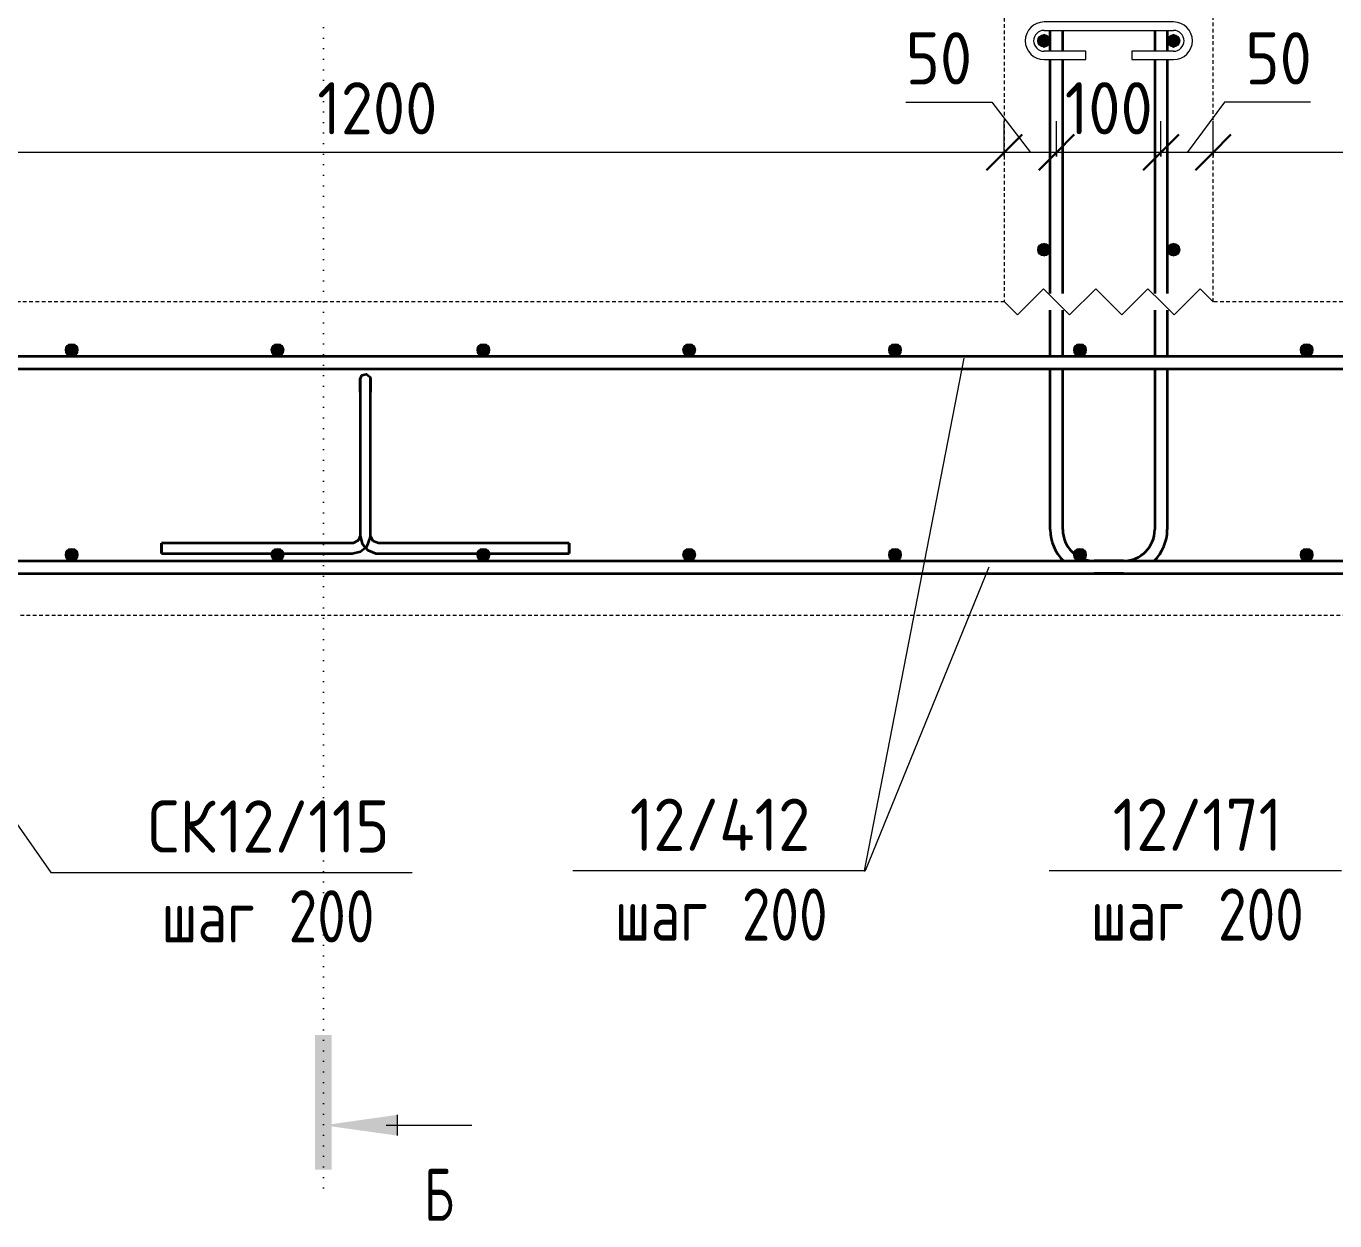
# Model space of a CAD drawing. Header units: millimetres. Extents: x -35194 to -15704, y -2621 to 78616.
# Drawn here: x -25877 to -24624, y -2580 to -1436 of the extents above; entities that cross this region are included whole.
import ezdxf

# ---------------------------------------------------------------- set-up
doc = ezdxf.new("R2010")
doc.units = ezdxf.units.MM
doc.linetypes.add('01 Штриховая _4 мм_', pattern=[6, 3.5, -2.5])
doc.linetypes.add('04 Пунктир 10мм', pattern=[10, 0, -10])
for name, color, linetype, lineweight in [('AA_Dim', 7, 'Continuous', 9), ('AA_Dim-20', 7, 'Continuous', 9), ('AA_Oformlenie', 7, 'Continuous', 9), ('AA_Razrez', 7, 'Continuous', 9), ('AA_Vinoska', 7, 'Continuous', 9), ('KR_Armatura', 7, 'Continuous', 20), ('KR_Armatura_Tonkie', 7, 'Continuous', 20)]:
    doc.layers.add(name, color=color, linetype=linetype, lineweight=lineweight)
doc.layers.add('AF_Stena_Опалубка', color=7, linetype='Continuous', lineweight=20, true_color=0x0063c6)
doc.layers.add('KR_Fundament', color=7, linetype='Continuous', lineweight=20, true_color=0x804000)
doc.styles.add('ISOCPEUR', font='isocpeur.TTF', dxfattribs={"width": 0.7, "height": 50})
doc.styles.add('ISOCPEUR_1', font='isocpeur.TTF', dxfattribs={"width": 0.9, "height": 50})
doc.styles.add('ISOCPEUR_2', font='isocpeur.TTF', dxfattribs={"width": 0.8, "height": 50})
doc.dimstyles.new('00_Точн_3_знака__прозр_', dxfattribs={"dimscale": 304.8, "dimtxt": 50.137748, "dimasz": 0.111549, "dimexe": 0.098425, "dimexo": 0.065617, "dimgap": 0.006562, "dimtad": 1, "dimdec": 3, "dimrnd": 0.001, "dimdsep": 46, "dimtxsty": 'ISOCPEUR_1', "dimblk1": 'OBLIQUE', "dimblk2": 'OBLIQUE', "dimsah": 1, "dimcen": 0.09, "dimdle": 0.098425, "dimazin": 0, "dimtfac": 1, "dimtdec": 4, "dimtix": 1, "dimtmove": 0, "dimatfit": 3, "dimfxl": 1, "dimtvp": 1, "dimtolj": 1, "dimtzin": 0, "dimlwd": 18, "dimlwe": 18, "dimarcsym": 2})
doc.dimstyles.new('00_Точн_3_знака__прозр__1', dxfattribs={"dimscale": 304.8, "dimtxt": 50.137748, "dimasz": 0.111549, "dimexe": 0.098425, "dimexo": 0.065617, "dimgap": 0.006562, "dimtad": 1, "dimdec": 3, "dimrnd": 0.001, "dimdsep": 46, "dimtxsty": 'ISOCPEUR_1', "dimblk1": 'OBLIQUE', "dimblk2": 'OBLIQUE', "dimsah": 1, "dimcen": 0.09, "dimdle": 0.098425, "dimazin": 0, "dimtfac": 1, "dimtdec": 4, "dimtix": 1, "dimtmove": 1, "dimatfit": 3, "dimfxl": 1, "dimtvp": 1, "dimtolj": 1, "dimtzin": 0, "dimlwd": 18, "dimlwe": 18, "dimarcsym": 2})

# ---------------------------------------------------------------- blocks, each defined once
blk = doc.blocks.new('261_Лягушка _НесАрм_РабПлоск_ - 10 А240-3858753-А-А Арм')
at = {"layer": 'KR_Armatura_Tonkie', "lineweight": 35}
for p, q in [((31063.3, -1786.5), (31063.3, -1923.5)), ((31063.3, -1786.5), (31063.3, -1923.5)), ((31073.3, -1923.5), (31073.3, -1786.5)), ((31073.3, -1923.5), (31073.3, -1786.5)), ((31055.8, -1931), (30873.3, -1931)), ((30873.3, -1941), (30873.3, -1931)), ((30873.3, -1931), (30873.3, -1941)), ((30873.3, -1941), (31055.8, -1941)), ((31263.3, -1931), (31080.8, -1931)), ((31080.8, -1941), (31263.3, -1941)), ((31263.3, -1931), (31263.3, -1941)), ((31263.3, -1941), (31263.3, -1931))]:
    blk.add_line(p, q, dxfattribs=at)
at = {"layer": 'KR_Armatura_Tonkie', "lineweight": 35, "flags": 128}
for points in [[(31063.3, -1774), (31065.1, -1770.1), (31069.3, -1769.1), (31072.7, -1771.7), (31073.3, -1774)], [(31063.3, -1774), (31063.3, -1775.9), (31063.3, -1781.1), (31063.3, -1786.5)], [(31063.3, -1786.5), (31063.3, -1779.8), (31063.3, -1775.2), (31063.3, -1774)], [(31073.3, -1786.5), (31073.3, -1779.8), (31073.3, -1775.2), (31073.3, -1774)], [(31073.3, -1774), (31073.3, -1775.9), (31073.3, -1781.1), (31073.3, -1786.5)], [(31055.8, -1941), (31063.8, -1939.1), (31070, -1933.7), (31073.1, -1926), (31073.3, -1923.5)], [(31063.3, -1923.5), (31061.4, -1928.5), (31056.7, -1930.9), (31055.8, -1931)], [(31063.3, -1923.5), (31065.2, -1931.5), (31070.6, -1937.7), (31078.3, -1940.8), (31080.8, -1941)], [(31080.8, -1931), (31075.8, -1929.1), (31073.3, -1924.4), (31073.3, -1923.5)]]:
    blk.add_lwpolyline(points, dxfattribs=at)
blk = doc.blocks.new('079_Шпилька _ЭлУзла_ - d8 А240-3872181-А-А Арм')
at = {"layer": 'AA_Oformlenie'}
for p, q in [((30442.1, -632), (30318.1, -632)), ((30318.1, -640), (30442.1, -640)), ((30358.1, -660), (30318.1, -660)), ((30358.1, -668), (30358.1, -660)), ((30442.1, -660), (30402.1, -660)), ((30402.1, -660), (30402.1, -668)), ((30318.1, -668), (30358.1, -668)), ((30402.1, -668), (30442.1, -668))]:
    blk.add_line(p, q, dxfattribs=at)
for centre, radius, start, end in [((30318.1, -650), 18, 90, 270), ((30442.1, -650), 18, 270, 90), ((30318.1, -650), 10, 90, 270), ((30442.1, -650), 10, 270, 90)]:
    blk.add_arc(centre, radius, start, end, dxfattribs=at)
blk = doc.blocks.new('Последовательность узлов - 3мм масшт20 маскировка-904226-А-А Арм')
at = {"layer": 'AA_Oformlenie'}
for p, q in [((31692.6, -282.5), (31717.6, -257.5)), ((31730.1, -270), (31717.6, -257.5)), ((31742.6, -282.5), (31767.6, -257.5)), ((31780.1, -270), (31767.6, -257.5)), ((31792.6, -282.5), (31817.6, -257.5)), ((31830.1, -270), (31817.6, -257.5)), ((31842.6, -282.5), (31867.6, -257.5)), ((31880.1, -270), (31867.6, -257.5)), ((31680.1, -270), (31692.6, -282.5)), ((31730.1, -270), (31742.6, -282.5)), ((31780.1, -270), (31792.6, -282.5)), ((31830.1, -270), (31842.6, -282.5))]:
    blk.add_line(p, q, dxfattribs=at)
blk = doc.blocks.new('Разрез - Номер узла_ спереди-394134-А-А Арм')
at = {"layer": 'AA_Razrez'}
for points in [[(31020.2, -2401.7), (31036.2, -2401.7), (31036.2, -2530.8), (31020.2, -2530.8)], [(31099, -2478.3), (31099, -2498.2), (31028.3, -2488.3)]]:
    blk.add_hatch(color=256, dxfattribs=at).paths.add_polyline_path(points)
for p, q in [((31099, -2498.2), (31099, -2478.3)), ((31088.3, -2488.3), (31170.2, -2488.3))]:
    blk.add_line(p, q, dxfattribs=at)
blk = doc.blocks.new('DIMBLOCK62-А-А Арм')
at = {"layer": 'AA_Dim-20', "color": 30, "lineweight": 18, "true_color": 0xff8000, "transparency": 16777216}
for p, q in [((-24740.2, -1560.8), (-24740.2, -1526.8)), ((-22540.2, -1560.8), (-22540.2, -1526.8)), ((-22540.2, -1556.8), (-24740.2, -1556.8)), ((-24740.2, -1556.8), (-24740.2, -1560.8)), ((-22540.2, -1556.8), (-22540.2, -1560.8))]:
    blk.add_line(p, q, dxfattribs=at)
at = {"layer": 'AA_Dim-20', "color": 30, "lineweight": 30, "true_color": 0xff8000, "transparency": 16777216}
for p, q in [((-24740.2, -1556.8), (-24723.2, -1539.8)), ((-22540.2, -1556.8), (-22523.2, -1539.8)), ((-24740.2, -1556.8), (-24757.2, -1573.8)), ((-22540.2, -1556.8), (-22557.2, -1573.8))]:
    blk.add_line(p, q, dxfattribs=at)
at = {"layer": 'AA_Dim-20', "color": 0, "lineweight": 18, "transparency": 16777216, "insert": (-23702.6, -1489.6), "char_height": 50, "width": 149.846, "attachment_point": 1, "line_spacing_factor": 1.135194, "style": 'ISOCPEUR_1'}
blk.add_mtext('2200', dxfattribs=at)
blk = doc.blocks.new('_Oblique')
at = {"color": 0, "linetype": 'ByBlock', "lineweight": -2}
blk.add_line((-0.5, -0.5), (0.5, 0.5), dxfattribs=at)
blk = doc.blocks.new('DIMBLOCK63-А-А Арм')
at = {"layer": 'AA_Dim-20', "color": 30, "lineweight": 18, "true_color": 0xff8000, "transparency": 16777216}
for p, q in [((-24729.4, -1508.9), (-24765.2, -1556.8)), ((-24647, -1508.9), (-24729.4, -1508.9)), ((-24790.2, -1560.8), (-24790.2, -1526.8)), ((-24740.2, -1560.8), (-24740.2, -1526.8)), ((-24740.2, -1556.8), (-24790.2, -1556.8)), ((-24790.2, -1556.8), (-24790.2, -1560.8)), ((-24740.2, -1556.8), (-24740.2, -1560.8))]:
    blk.add_line(p, q, dxfattribs=at)
at = {"layer": 'AA_Dim-20', "color": 30, "lineweight": 30, "true_color": 0xff8000, "transparency": 16777216}
for p, q in [((-24790.2, -1556.8), (-24773.2, -1539.8)), ((-24740.2, -1556.8), (-24723.2, -1539.8)), ((-24790.2, -1556.8), (-24807.2, -1573.8)), ((-24740.2, -1556.8), (-24757.2, -1573.8))]:
    blk.add_line(p, q, dxfattribs=at)
at = {"layer": 'AA_Dim-20', "color": 0, "lineweight": 18, "transparency": 16777216, "insert": (-24709.4, -1441.8), "char_height": 50, "width": 74.923, "attachment_point": 1, "line_spacing_factor": 1.135194, "style": 'ISOCPEUR_1'}
blk.add_mtext('50', dxfattribs=at)
blk = doc.blocks.new('DIMBLOCK64-А-А Арм')
at = {"layer": 'AA_Dim-20', "color": 30, "lineweight": 18, "true_color": 0xff8000, "transparency": 16777216}
for p, q in [((-24890.2, -1560.8), (-24890.2, -1526.8)), ((-24790.2, -1560.8), (-24790.2, -1526.8)), ((-24790.2, -1556.8), (-24890.2, -1556.8)), ((-24890.2, -1556.8), (-24890.2, -1560.8)), ((-24790.2, -1556.8), (-24790.2, -1560.8))]:
    blk.add_line(p, q, dxfattribs=at)
at = {"layer": 'AA_Dim-20', "color": 30, "lineweight": 30, "true_color": 0xff8000, "transparency": 16777216}
for p, q in [((-24890.2, -1556.8), (-24873.2, -1539.8)), ((-24790.2, -1556.8), (-24773.2, -1539.8)), ((-24890.2, -1556.8), (-24907.2, -1573.8)), ((-24790.2, -1556.8), (-24807.2, -1573.8))]:
    blk.add_line(p, q, dxfattribs=at)
at = {"layer": 'AA_Dim-20', "color": 0, "lineweight": 18, "transparency": 16777216, "insert": (-24882.3, -1489.6), "char_height": 50, "width": 101.032, "attachment_point": 1, "line_spacing_factor": 1.135194, "style": 'ISOCPEUR_1'}
blk.add_mtext('100', dxfattribs=at)
blk = doc.blocks.new('DIMBLOCK65-А-А Арм')
at = {"layer": 'AA_Dim-20', "color": 30, "lineweight": 18, "true_color": 0xff8000, "transparency": 16777216}
for p, q in [((-25034.6, -1508.9), (-24952.1, -1508.9)), ((-24952.1, -1508.9), (-24915.2, -1556.8)), ((-24940.2, -1560.8), (-24940.2, -1526.8)), ((-24890.2, -1560.8), (-24890.2, -1526.8)), ((-24890.2, -1556.8), (-24940.2, -1556.8)), ((-24940.2, -1556.8), (-24940.2, -1560.8)), ((-24890.2, -1556.8), (-24890.2, -1560.8))]:
    blk.add_line(p, q, dxfattribs=at)
at = {"layer": 'AA_Dim-20', "color": 30, "lineweight": 30, "true_color": 0xff8000, "transparency": 16777216}
for p, q in [((-24940.2, -1556.8), (-24923.2, -1539.8)), ((-24890.2, -1556.8), (-24873.2, -1539.8)), ((-24940.2, -1556.8), (-24957.2, -1573.8)), ((-24890.2, -1556.8), (-24907.2, -1573.8))]:
    blk.add_line(p, q, dxfattribs=at)
at = {"layer": 'AA_Dim-20', "color": 0, "lineweight": 18, "transparency": 16777216, "insert": (-25034.6, -1441.8), "char_height": 50, "width": 74.923, "attachment_point": 1, "line_spacing_factor": 1.135194, "style": 'ISOCPEUR_1'}
blk.add_mtext('50', dxfattribs=at)
blk = doc.blocks.new('DIMBLOCK66-А-А Арм')
at = {"layer": 'AA_Dim-20', "color": 30, "lineweight": 18, "true_color": 0xff8000, "transparency": 16777216}
for p, q in [((-26140.2, -1560.8), (-26140.2, -1526.8)), ((-24940.2, -1560.8), (-24940.2, -1526.8)), ((-24940.2, -1556.8), (-26140.2, -1556.8)), ((-26140.2, -1556.8), (-26140.2, -1560.8)), ((-24940.2, -1556.8), (-24940.2, -1560.8))]:
    blk.add_line(p, q, dxfattribs=at)
at = {"layer": 'AA_Dim-20', "color": 30, "lineweight": 30, "true_color": 0xff8000, "transparency": 16777216}
for p, q in [((-26140.2, -1556.8), (-26123.2, -1539.8)), ((-24940.2, -1556.8), (-24923.2, -1539.8)), ((-26140.2, -1556.8), (-26157.2, -1573.8)), ((-24940.2, -1556.8), (-24957.2, -1573.8))]:
    blk.add_line(p, q, dxfattribs=at)
at = {"layer": 'AA_Dim-20', "color": 0, "lineweight": 18, "transparency": 16777216, "insert": (-25597.9, -1489.6), "char_height": 50, "width": 138.494, "attachment_point": 1, "line_spacing_factor": 1.135194, "style": 'ISOCPEUR_1'}
blk.add_mtext('1200', dxfattribs=at)
blk = doc.blocks.new('042_М_Арматуры - Диам длина поз _ Комментарий-2260297-А-А Арм')
at = {"layer": 'AA_Vinoska'}
blk.add_line((33600.8, -2220.4), (33880.8, -2220.4), dxfattribs=at)

msp = doc.modelspace()

# ---------------------------------------------------------------- hatches: boundary and pattern name
at = {"layer": 'KR_Armatura'}
h = msp.add_hatch(color=256, dxfattribs=at)
edge = h.paths.add_edge_path()
edge.add_arc((-24902.1665, -1450), 6, 0, 360)
for points in [[(-24902.1665, -1456), (-24896.9704, -1453), (-24896.9704, -1447), (-24902.1665, -1444), (-24907.3627, -1447), (-24907.3627, -1453)], [(-24778.1665, -1456), (-24772.9704, -1453), (-24772.9704, -1447), (-24778.1665, -1444), (-24783.3627, -1447), (-24783.3627, -1453)], [(-24902.1665, -1656), (-24896.9704, -1653), (-24896.9704, -1647), (-24902.1665, -1644), (-24907.3627, -1647), (-24907.3627, -1653)], [(-24778.1665, -1656), (-24772.9704, -1653), (-24772.9704, -1647), (-24778.1665, -1644), (-24783.3627, -1647), (-24783.3627, -1653)], [(-25836.0237, -1751.1962), (-25830.0237, -1751.1962), (-25827.0237, -1746), (-25830.0237, -1740.8038), (-25836.0237, -1740.8038), (-25839.0237, -1746)], [(-25638.9761, -1751.1962), (-25632.9761, -1751.1962), (-25629.9761, -1746), (-25632.9761, -1740.8038), (-25638.9761, -1740.8038), (-25641.9761, -1746)], [(-25441.9284, -1751.1962), (-25435.9284, -1751.1962), (-25432.9284, -1746), (-25435.9284, -1740.8038), (-25441.9284, -1740.8038), (-25444.9284, -1746)], [(-25244.8808, -1751.1962), (-25238.8808, -1751.1962), (-25235.8808, -1746), (-25238.8808, -1740.8038), (-25244.8808, -1740.8038), (-25247.8808, -1746)], [(-25047.8332, -1751.1962), (-25041.8332, -1751.1962), (-25038.8332, -1746), (-25041.8332, -1740.8038), (-25047.8332, -1740.8038), (-25050.8332, -1746)], [(-24870.7856, -1751.1962), (-24864.7856, -1751.1962), (-24861.7856, -1746), (-24864.7856, -1740.8038), (-24870.7856, -1740.8038), (-24873.7856, -1746)], [(-24653.738, -1751.1962), (-24647.738, -1751.1962), (-24644.738, -1746), (-24647.738, -1740.8038), (-24653.738, -1740.8038), (-24656.738, -1746)], [(-25836.0237, -1947.1962), (-25830.0237, -1947.1962), (-25827.0237, -1942), (-25830.0237, -1936.8038), (-25836.0237, -1936.8038), (-25839.0237, -1942)], [(-25638.9761, -1947.1962), (-25632.9761, -1947.1962), (-25629.9761, -1942), (-25632.9761, -1936.8038), (-25638.9761, -1936.8038), (-25641.9761, -1942)], [(-25441.9284, -1947.1962), (-25435.9284, -1947.1962), (-25432.9284, -1942), (-25435.9284, -1936.8038), (-25441.9284, -1936.8038), (-25444.9284, -1942)], [(-25244.8808, -1947.1962), (-25238.8808, -1947.1962), (-25235.8808, -1942), (-25238.8808, -1936.8038), (-25244.8808, -1936.8038), (-25247.8808, -1942)], [(-25047.8332, -1947.1962), (-25041.8332, -1947.1962), (-25038.8332, -1942), (-25041.8332, -1936.8038), (-25047.8332, -1936.8038), (-25050.8332, -1942)], [(-24870.7856, -1947.1962), (-24864.7856, -1947.1962), (-24861.7856, -1942), (-24864.7856, -1936.8038), (-24870.7856, -1936.8038), (-24873.7856, -1942)], [(-24653.738, -1947.1962), (-24647.738, -1947.1962), (-24644.738, -1942), (-24647.738, -1936.8038), (-24653.738, -1936.8038), (-24656.738, -1942)]]:
    msp.add_hatch(color=256, dxfattribs=at).paths.add_polyline_path(points)
h = msp.add_hatch(color=256, dxfattribs=at)
edge = h.paths.add_edge_path()
edge.add_arc((-24778.1665, -1450), 6, 0, 360)
h = msp.add_hatch(color=256, dxfattribs=at)
edge = h.paths.add_edge_path()
edge.add_arc((-24902.1665, -1650), 6, 0, 360)
h = msp.add_hatch(color=256, dxfattribs=at)
edge = h.paths.add_edge_path()
edge.add_arc((-24778.1665, -1650), 6, 0, 360)
h = msp.add_hatch(color=256, dxfattribs=at)
edge = h.paths.add_edge_path()
edge.add_arc((-25833.0237, -1746), 6, 0, 360)
h = msp.add_hatch(color=256, dxfattribs=at)
edge = h.paths.add_edge_path()
edge.add_arc((-25635.9761, -1746), 6, 0, 360)
h = msp.add_hatch(color=256, dxfattribs=at)
edge = h.paths.add_edge_path()
edge.add_arc((-25438.9284, -1746), 6, 0, 360)
h = msp.add_hatch(color=256, dxfattribs=at)
edge = h.paths.add_edge_path()
edge.add_arc((-25241.8808, -1746), 6, 0, 360)
h = msp.add_hatch(color=256, dxfattribs=at)
edge = h.paths.add_edge_path()
edge.add_arc((-25044.8332, -1746), 6, 0, 360)
h = msp.add_hatch(color=256, dxfattribs=at)
edge = h.paths.add_edge_path()
edge.add_arc((-24867.7856, -1746), 6, 0, 360)
h = msp.add_hatch(color=256, dxfattribs=at)
edge = h.paths.add_edge_path()
edge.add_arc((-24650.738, -1746), 6, 0, 360)
h = msp.add_hatch(color=256, dxfattribs=at)
edge = h.paths.add_edge_path()
edge.add_arc((-25833.0237, -1942), 6, 0, 360)
h = msp.add_hatch(color=256, dxfattribs=at)
edge = h.paths.add_edge_path()
edge.add_arc((-25635.9761, -1942), 6, 0, 360)
h = msp.add_hatch(color=256, dxfattribs=at)
edge = h.paths.add_edge_path()
edge.add_arc((-25438.9284, -1942), 6, 0, 360)
h = msp.add_hatch(color=256, dxfattribs=at)
edge = h.paths.add_edge_path()
edge.add_arc((-25241.8808, -1942), 6, 0, 360)
h = msp.add_hatch(color=256, dxfattribs=at)
edge = h.paths.add_edge_path()
edge.add_arc((-25044.8332, -1942), 6, 0, 360)
h = msp.add_hatch(color=256, dxfattribs=at)
edge = h.paths.add_edge_path()
edge.add_arc((-24867.7856, -1942), 6, 0, 360)
h = msp.add_hatch(color=256, dxfattribs=at)
edge = h.paths.add_edge_path()
edge.add_arc((-24650.738, -1942), 6, 0, 360)

# ---------------------------------------------------------------- linework, layer by layer
at = {"layer": 'AA_Razrez', "color": 7, "linetype": '04 Пунктир 10мм', "true_color": 0xffffff}
msp.add_line((-25591.9366, -2548.2679), (-25591.9366, 534.4979), dxfattribs=at)
at = {"layer": 'AA_Vinoska'}
for p, q in [((-24978.9026, -1753.9112), (-25074.4672, -2244.5549)), ((-24955.1266, -1954), (-25073.2733, -2244.5549)), ((-26055.4169, -1957.0725), (-25853.0487, -2246.2295)), ((-25853.0487, -2246.2295), (-25787.1107, -2246.2295)), ((-25074.4672, -2244.5549), (-25073.2733, -2244.5549))]:
    msp.add_line(p, q, dxfattribs=at)
at = {"layer": 'AF_Stena_Опалубка', "linetype": '01 Штриховая _4 мм_'}
for p, q in [((-24940.1665, -270), (-24940.1665, -1700)), ((-24740.1665, -1700), (-24740.1665, -270))]:
    msp.add_line(p, q, dxfattribs=at)
at = {"layer": 'KR_Armatura'}
for p, q in [((-24902.1665, -1444), (-24907.3627, -1447)), ((-24907.3627, -1447), (-24907.3627, -1453)), ((-24907.3627, -1453), (-24902.1665, -1456)), ((-24896.9704, -1447), (-24902.1665, -1444)), ((-24902.1665, -1456), (-24896.9704, -1453)), ((-24896.9704, -1453), (-24896.9704, -1447)), ((-24778.1665, -1444), (-24783.3627, -1447)), ((-24783.3627, -1447), (-24783.3627, -1453)), ((-24783.3627, -1453), (-24778.1665, -1456)), ((-24772.9704, -1447), (-24778.1665, -1444)), ((-24778.1665, -1456), (-24772.9704, -1453)), ((-24772.9704, -1453), (-24772.9704, -1447)), ((-24902.1665, -1644), (-24907.3627, -1647)), ((-24907.3627, -1647), (-24907.3627, -1653)), ((-24907.3627, -1653), (-24902.1665, -1656)), ((-24896.9704, -1647), (-24902.1665, -1644)), ((-24902.1665, -1656), (-24896.9704, -1653)), ((-24896.9704, -1653), (-24896.9704, -1647)), ((-24778.1665, -1644), (-24783.3627, -1647)), ((-24783.3627, -1647), (-24783.3627, -1653)), ((-24783.3627, -1653), (-24778.1665, -1656)), ((-24772.9704, -1647), (-24778.1665, -1644)), ((-24778.1665, -1656), (-24772.9704, -1653)), ((-24772.9704, -1653), (-24772.9704, -1647)), ((-25836.0237, -1740.8038), (-25839.0237, -1746)), ((-25830.0237, -1740.8038), (-25836.0237, -1740.8038)), ((-25827.0237, -1746), (-25830.0237, -1740.8038)), ((-25638.9761, -1740.8038), (-25641.9761, -1746)), ((-25632.9761, -1740.8038), (-25638.9761, -1740.8038)), ((-25629.9761, -1746), (-25632.9761, -1740.8038)), ((-25441.9284, -1740.8038), (-25444.9284, -1746)), ((-25435.9284, -1740.8038), (-25441.9284, -1740.8038)), ((-25432.9284, -1746), (-25435.9284, -1740.8038)), ((-25244.8808, -1740.8038), (-25247.8808, -1746)), ((-25238.8808, -1740.8038), (-25244.8808, -1740.8038)), ((-25235.8808, -1746), (-25238.8808, -1740.8038)), ((-25047.8332, -1740.8038), (-25050.8332, -1746)), ((-25041.8332, -1740.8038), (-25047.8332, -1740.8038)), ((-25038.8332, -1746), (-25041.8332, -1740.8038)), ((-24870.7856, -1740.8038), (-24873.7856, -1746)), ((-24864.7856, -1740.8038), (-24870.7856, -1740.8038)), ((-24861.7856, -1746), (-24864.7856, -1740.8038)), ((-24653.738, -1740.8038), (-24656.738, -1746)), ((-24647.738, -1740.8038), (-24653.738, -1740.8038)), ((-24644.738, -1746), (-24647.738, -1740.8038)), ((-25839.0237, -1746), (-25836.0237, -1751.1962)), ((-25836.0237, -1751.1962), (-25830.0237, -1751.1962)), ((-25830.0237, -1751.1962), (-25827.0237, -1746)), ((-25641.9761, -1746), (-25638.9761, -1751.1962)), ((-25638.9761, -1751.1962), (-25632.9761, -1751.1962)), ((-25632.9761, -1751.1962), (-25629.9761, -1746)), ((-25444.9284, -1746), (-25441.9284, -1751.1962)), ((-25441.9284, -1751.1962), (-25435.9284, -1751.1962)), ((-25435.9284, -1751.1962), (-25432.9284, -1746)), ((-25247.8808, -1746), (-25244.8808, -1751.1962)), ((-25244.8808, -1751.1962), (-25238.8808, -1751.1962)), ((-25238.8808, -1751.1962), (-25235.8808, -1746)), ((-25050.8332, -1746), (-25047.8332, -1751.1962)), ((-25047.8332, -1751.1962), (-25041.8332, -1751.1962)), ((-25041.8332, -1751.1962), (-25038.8332, -1746)), ((-24873.7856, -1746), (-24870.7856, -1751.1962)), ((-24870.7856, -1751.1962), (-24864.7856, -1751.1962)), ((-24864.7856, -1751.1962), (-24861.7856, -1746)), ((-24656.738, -1746), (-24653.738, -1751.1962)), ((-24653.738, -1751.1962), (-24647.738, -1751.1962)), ((-24647.738, -1751.1962), (-24644.738, -1746)), ((-25836.0237, -1936.8038), (-25839.0237, -1942)), ((-25830.0237, -1936.8038), (-25836.0237, -1936.8038)), ((-25827.0237, -1942), (-25830.0237, -1936.8038)), ((-25638.9761, -1936.8038), (-25641.9761, -1942)), ((-25632.9761, -1936.8038), (-25638.9761, -1936.8038)), ((-25629.9761, -1942), (-25632.9761, -1936.8038)), ((-25441.9284, -1936.8038), (-25444.9284, -1942)), ((-25435.9284, -1936.8038), (-25441.9284, -1936.8038)), ((-25432.9284, -1942), (-25435.9284, -1936.8038)), ((-25244.8808, -1936.8038), (-25247.8808, -1942)), ((-25238.8808, -1936.8038), (-25244.8808, -1936.8038)), ((-25235.8808, -1942), (-25238.8808, -1936.8038)), ((-25047.8332, -1936.8038), (-25050.8332, -1942)), ((-25041.8332, -1936.8038), (-25047.8332, -1936.8038)), ((-25038.8332, -1942), (-25041.8332, -1936.8038)), ((-24870.7856, -1936.8038), (-24873.7856, -1942)), ((-24864.7856, -1936.8038), (-24870.7856, -1936.8038)), ((-24861.7856, -1942), (-24864.7856, -1936.8038)), ((-24653.738, -1936.8038), (-24656.738, -1942)), ((-24647.738, -1936.8038), (-24653.738, -1936.8038)), ((-24644.738, -1942), (-24647.738, -1936.8038)), ((-25839.0237, -1942), (-25836.0237, -1947.1962)), ((-25836.0237, -1947.1962), (-25830.0237, -1947.1962)), ((-25830.0237, -1947.1962), (-25827.0237, -1942)), ((-25641.9761, -1942), (-25638.9761, -1947.1962)), ((-25638.9761, -1947.1962), (-25632.9761, -1947.1962)), ((-25632.9761, -1947.1962), (-25629.9761, -1942)), ((-25444.9284, -1942), (-25441.9284, -1947.1962)), ((-25441.9284, -1947.1962), (-25435.9284, -1947.1962)), ((-25435.9284, -1947.1962), (-25432.9284, -1942)), ((-25247.8808, -1942), (-25244.8808, -1947.1962)), ((-25244.8808, -1947.1962), (-25238.8808, -1947.1962)), ((-25238.8808, -1947.1962), (-25235.8808, -1942)), ((-25050.8332, -1942), (-25047.8332, -1947.1962)), ((-25047.8332, -1947.1962), (-25041.8332, -1947.1962)), ((-25041.8332, -1947.1962), (-25038.8332, -1942)), ((-24873.7856, -1942), (-24870.7856, -1947.1962)), ((-24870.7856, -1947.1962), (-24864.7856, -1947.1962)), ((-24864.7856, -1947.1962), (-24861.7856, -1942)), ((-24656.738, -1942), (-24653.738, -1947.1962)), ((-24653.738, -1947.1962), (-24647.738, -1947.1962)), ((-24647.738, -1947.1962), (-24644.738, -1942))]:
    msp.add_line(p, q, dxfattribs=at)
for centre in [(-24902.1665, -1450), (-24778.1665, -1450), (-24902.1665, -1650), (-24778.1665, -1650), (-25833.0237, -1746), (-25635.9761, -1746), (-25438.9284, -1746), (-25241.8808, -1746), (-25044.8332, -1746), (-24867.7856, -1746), (-24650.738, -1746), (-25833.0237, -1942), (-25635.9761, -1942), (-25438.9284, -1942), (-25241.8808, -1942), (-25044.8332, -1942), (-24867.7856, -1942), (-24650.738, -1942)]:
    msp.add_circle(centre, 6, dxfattribs=at)
at = {"layer": 'KR_Armatura_Tonkie', "lineweight": 35}
for p, q in [((-24896.1665, -1460), (-24896.1665, -1440)), ((-24884.1665, -1460), (-24884.1665, -1440)), ((-24796.1665, -1440), (-24796.1665, -1460)), ((-24784.1665, -1440), (-24784.1665, -1460)), ((-24896.1665, -1692), (-24896.1665, -1468)), ((-24884.1665, -1692), (-24884.1665, -1468)), ((-24796.1665, -1468), (-24796.1665, -1692)), ((-24784.1665, -1468), (-24784.1665, -1692)), ((-24896.1665, -1752), (-24896.1665, -1708)), ((-24884.1665, -1752), (-24884.1665, -1708)), ((-24796.1665, -1708), (-24796.1665, -1752)), ((-24784.1665, -1708), (-24784.1665, -1752)), ((-26400.1665, -1752), (-22280.1665, -1752)), ((-26400.1665, -1764), (-22280.1665, -1764)), ((-24896.1665, -1918), (-24896.1665, -1764)), ((-24884.1665, -1918), (-24884.1665, -1764)), ((-24796.1665, -1764), (-24796.1665, -1918)), ((-24784.1665, -1764), (-24784.1665, -1918)), ((-26400.1665, -1948), (-22280.1665, -1948)), ((-24826.1665, -1948), (-24854.1665, -1948)), ((-26400.1665, -1960), (-22280.1665, -1960)), ((-24826.1665, -1960), (-24854.1665, -1960))]:
    msp.add_line(p, q, dxfattribs=at)
for centre, radius, start, end in [((-24854.1665, -1918), 42, 180, 225.6776046), ((-24854.1665, -1918), 30, 180, 270), ((-24826.1665, -1918), 30, 270, 360), ((-24826.1665, -1918), 42, 314.3223954, 0)]:
    msp.add_arc(centre, radius, start, end, dxfattribs=at)
at = {"layer": 'KR_Fundament', "linetype": '01 Штриховая _4 мм_'}
for p, q in [((-24940.1665, -1700), (-26140.1665, -1700)), ((-22540.1665, -1700), (-24740.1665, -1700)), ((-26440.1665, -2000), (-22240.1665, -2000))]:
    msp.add_line(p, q, dxfattribs=at)

# ---------------------------------------------------------------- block references
at = {"layer": 'AA_Oformlenie'}
for name, p in [('079_Шпилька _ЭлУзла_ - d8 А240-3872181-А-А Арм', (-55220.2281, -800)), ('Последовательность узлов - 3мм масшт20 маскировка-904226-А-А Арм', (-56620.2281, -1430))]:
    msp.add_blockref(name, p, dxfattribs=at)
at = {"layer": 'AA_Razrez'}
msp.add_blockref('Разрез - Номер узла_ спереди-394134-А-А Арм', (-56620.2281, 0), dxfattribs=at)
at = {"layer": 'AA_Vinoska'}
for p in [(-59387.8875, -25.7814), (-58954.0501, -24.1067), (-58498.1849, -24.1067)]:
    msp.add_blockref('042_М_Арматуры - Диам длина поз _ Комментарий-2260297-А-А Арм', p, dxfattribs=at)
at = {"layer": 'KR_Armatura_Tonkie', "lineweight": 35}
msp.add_blockref('261_Лягушка _НесАрм_РабПлоск_ - 10 А240-3858753-А-А Арм', (-56620.2281, 0), dxfattribs=at)

# ---------------------------------------------------------------- texts
at = {"layer": 'AA_Razrez', "insert": (-25495.6192, -2529.7727), "char_height": 50, "width": 33.670875, "attachment_point": 1, "style": 'ISOCPEUR'}
msp.add_mtext('\\fISOCPEUR|b0|i0|c204|p34|;\\W.7;Б', dxfattribs=at)
at = {"layer": 'AA_Vinoska', "char_height": 50, "attachment_point": 1}
for s, insert, width, style in [('СК', (-25760.0479, -2177.2246), 82.253137, 'ISOCPEUR_1'), ('12/115', (-25692.1823, -2177.2246), 199.139175, 'ISOCPEUR_1'), ('12/412', (-25298.7605, -2175.5499), 215.012587, 'ISOCPEUR_1'), ('12/171', (-24836.4153, -2175.5499), 199.139175, 'ISOCPEUR_1'), (' 200', (-25650.7696, -2263.2056), 133.4008, 'ISOCPEUR_2'), (' 200', (-25216.9322, -2261.5309), 133.4008, 'ISOCPEUR_2'), (' 200', (-24761.067, -2261.5309), 133.4008, 'ISOCPEUR_2'), ('шаг', (-25747.0779, -2263.2056), 116.7257, 'ISOCPEUR_2'), ('шаг', (-25313.2405, -2261.5309), 116.7257, 'ISOCPEUR_2'), ('шаг', (-24857.3753, -2261.5309), 116.7257, 'ISOCPEUR_2')]:
    msp.add_mtext(s, dxfattribs=dict(at, insert=insert, width=width, style=style))

# ---------------------------------------------------------------- dimensions: what is measured, and where the dimension line sits
at = {"layer": 'AA_Dim', "color": 30, "lineweight": 18, "true_color": 0xff8000}
for base, p1, p2, picture, middle in [((-24940.1665, -1556.7627), (-24890.1665, -1580.8044), (-24940.1665, -1580.8044), 'DIMBLOCK65-А-А Арм', (-24997.0933, -1475.0912)), ((-24790.1665, -1556.7627), (-24740.1665, -1580.8044), (-24790.1665, -1580.8044), 'DIMBLOCK63-А-А Арм', (-24671.9849, -1475.0912))]:
    dim = msp.add_linear_dim(base=base, p1=p1, p2=p2, dimstyle='00_Точн_3_знака__прозр__1', override={"dimpost": '<>', "dimfxl": 50}, dxfattribs=at)
    dim.commit()
    dim.dimension.update_dxf_attribs({"geometry": picture, "text_midpoint": middle, "dimtype": 160})
for base, p1, p2, override, picture, middle in [((-26140.1665, -1556.7627), (-24940.1665, -1580.8044), (-26140.1665, -1580.8044), {"dimpost": '<>', "dimfxl": 1200}, 'DIMBLOCK66-А-А Арм', (-25540.1665, -1529.7627)), ((-24890.1665, -1556.7627), (-24790.1665, -1580.8044), (-24890.1665, -1580.8044), {"dimpost": '<>', "dimfxl": 100}, 'DIMBLOCK64-А-А Арм', (-24840.1665, -1529.7627)), ((-24740.1665, -1556.7627), (-22540.1665, -1580.8044), (-24740.1665, -1580.8044), {"dimpost": '<>', "dimfxl": 2200}, 'DIMBLOCK62-А-А Арм', (-23640.1665, -1529.7627))]:
    dim = msp.add_linear_dim(base=base, p1=p1, p2=p2, dimstyle='00_Точн_3_знака__прозр_', override=override, dxfattribs=at)
    dim.commit()
    dim.dimension.update_dxf_attribs({"geometry": picture, "text_midpoint": middle})

doc.saveas('drawing.dxf')
